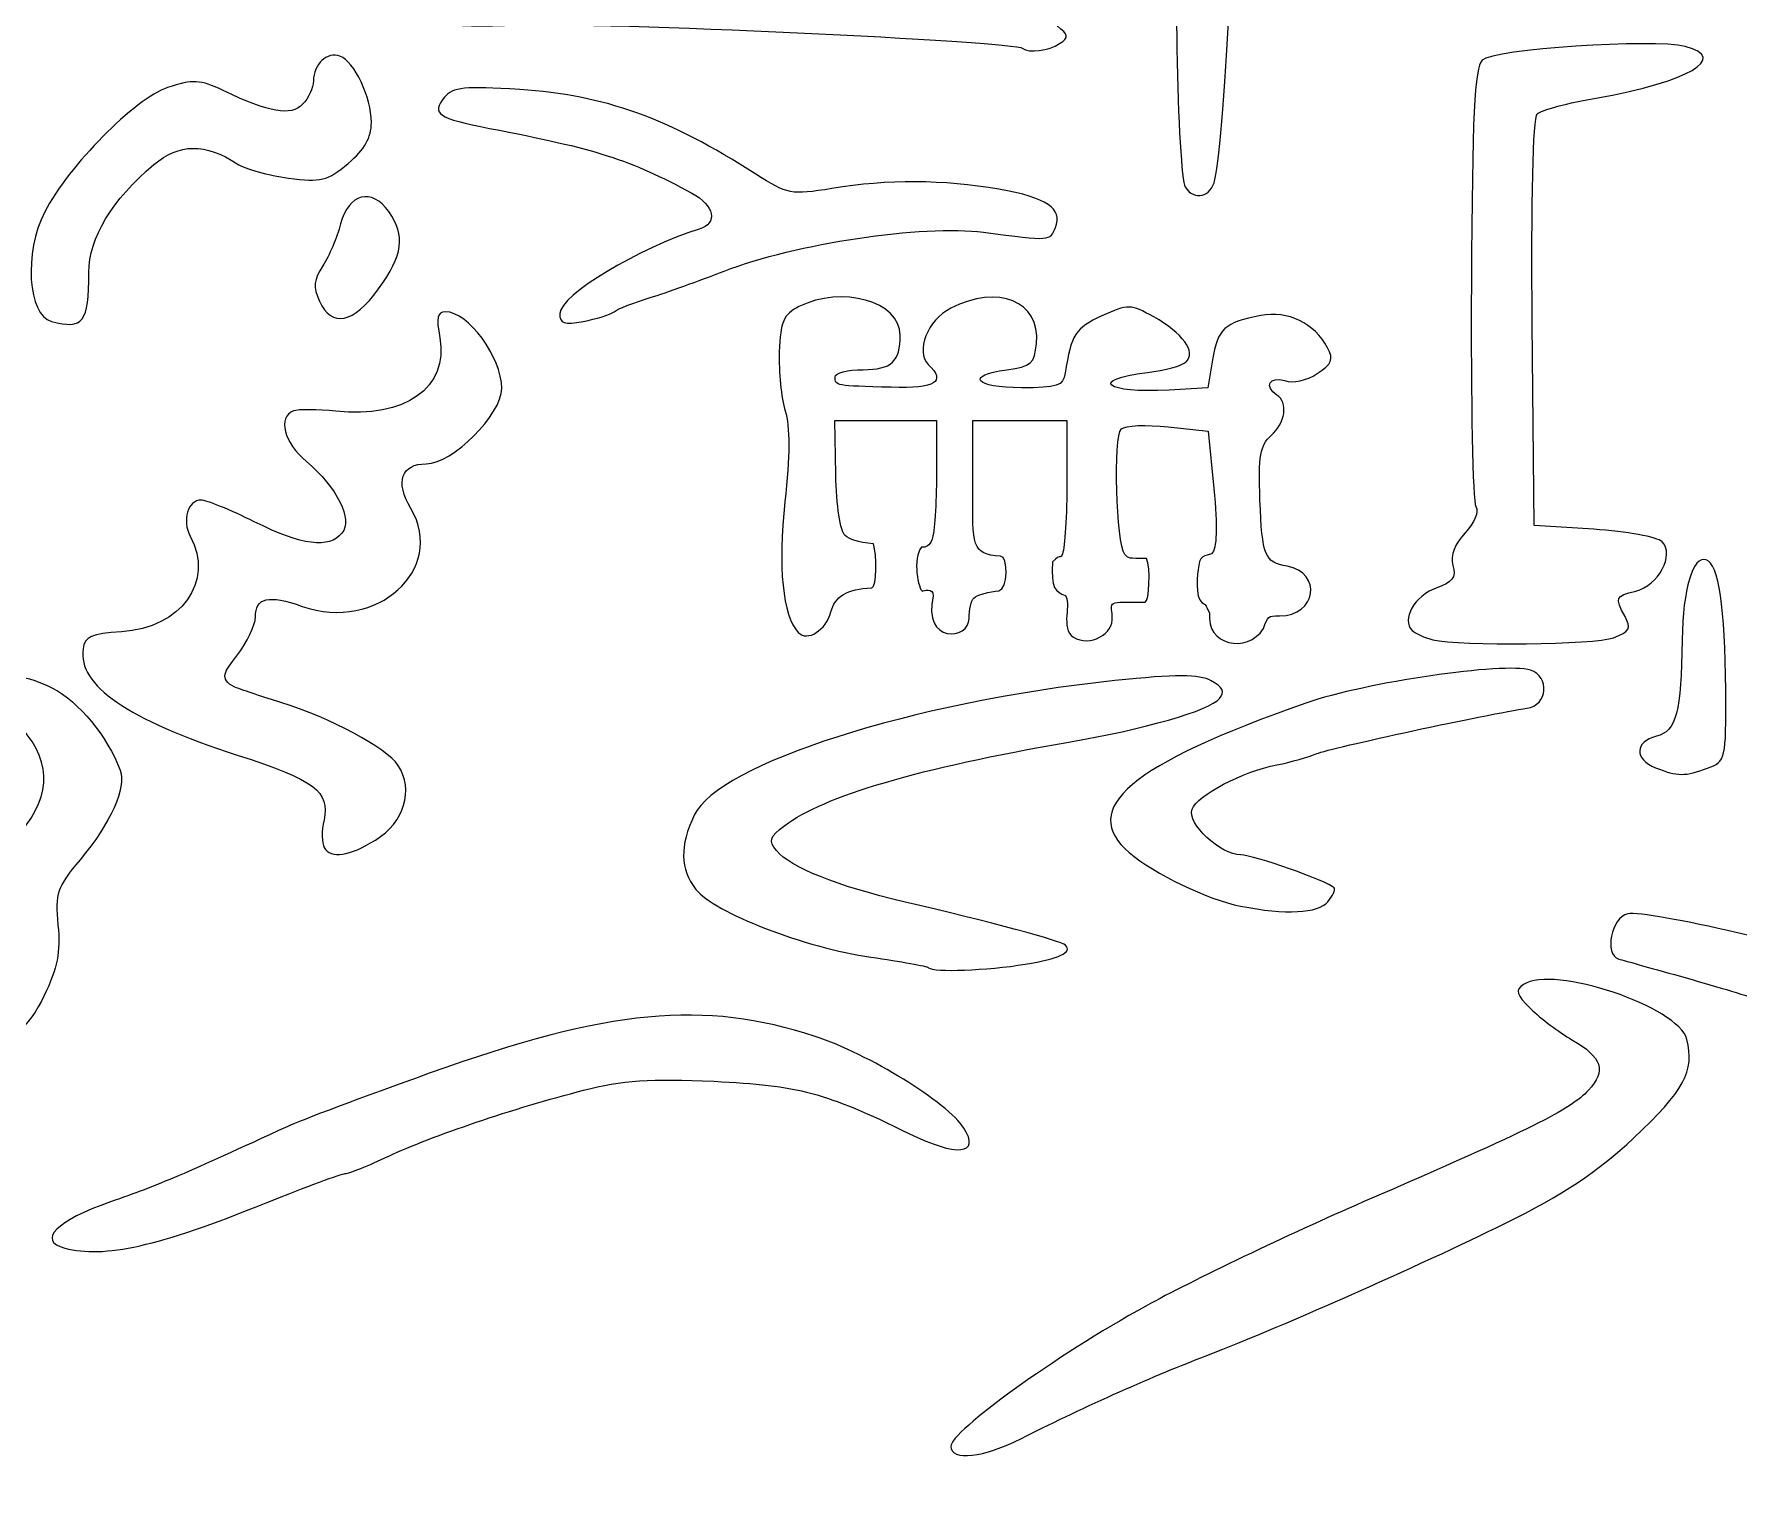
# Model space of a CAD drawing. Header units: millimetres. Extents: x -6423 to -1759, y 6 to 2012.
# Drawn here: x -2064.71 to -2020.77, y 1781.29 to 1819.06 of the extents above; entities that cross this region are included whole.
import ezdxf

# ---------------------------------------------------------------- set-up
doc = ezdxf.new("R2010")
doc.units = ezdxf.units.MM
doc.header["$MEASUREMENT"] = 0
doc.layers.add('layer 1', color=7, linetype='Continuous')

msp = doc.modelspace()

# ---------------------------------------------------------------- linework, layer by layer
at = {"layer": 'layer 1', "color": 177, "lineweight": 9}
for points, knots in [([(-2034.2771, 1815.3108), (-2034.3725, 1814.8545), (-2034.8047, 1814.7498), (-2035.047, 1815.1241), (-2035.047, 1815.1241), (-2035.1301, 1815.2525), (-2035.226, 1816.852), (-2035.26, 1818.6788), (-2035.26, 1818.6788), (-2035.2522, 1820.6882), (-2035.5414, 1822.3415), (-2036.7206, 1822.9266), (-2036.7206, 1822.9266), (-2037.4901, 1823.4361), (-2038.1973, 1823.853), (-2038.2925, 1823.853), (-2038.2925, 1823.853), (-2038.5453, 1823.853), (-2038.504, 1823.2192), (-2038.2338, 1822.949), (-2038.2338, 1822.949), (-2037.9263, 1822.6415), (-2038.3443, 1822.366), (-2039.1242, 1822.3621), (-2039.1242, 1822.3621), (-2039.4351, 1822.3606), (-2039.8552, 1822.2463), (-2040.0577, 1822.1082), (-2040.0577, 1822.1082), (-2040.2603, 1821.9702), (-2040.594, 1821.8116), (-2040.7995, 1821.756), (-2040.7995, 1821.756), (-2041.0049, 1821.7003), (-2041.3199, 1821.5942), (-2041.4997, 1821.5202), (-2041.4997, 1821.5202), (-2041.7578, 1821.4139), (-2041.8264, 1821.4805), (-2041.8264, 1821.8373), (-2041.8264, 1821.8373), (-2041.8264, 1822.3098), (-2041.1425, 1822.9424), (-2040.3651, 1823.1892), (-2040.3651, 1823.1892), (-2039.4558, 1823.4778), (-2039.4166, 1824.7825), (-2040.2726, 1826.2802), (-2040.2726, 1826.2802), (-2041.074, 1827.6828), (-2041.3263, 1828.7072), (-2041.3297, 1830.5746), (-2041.3297, 1830.5746), (-2041.3322, 1831.8394), (-2041.2425, 1832.3703), (-2040.8879, 1833.1887), (-2040.8879, 1833.1887), (-2039.9795, 1835.2862), (-2039.4009, 1835.9975), (-2036.4797, 1838.6091), (-2036.4797, 1838.6091), (-2035.5039, 1839.4814), (-2034.8459, 1841.0319), (-2034.2629, 1843.8322), (-2034.2629, 1843.8322), (-2034.1237, 1844.5002), (-2033.9315, 1845.2565), (-2033.8355, 1845.5127), (-2033.8355, 1845.5127), (-2033.7395, 1845.769), (-2033.5998, 1846.4773), (-2033.5249, 1847.0867), (-2033.5249, 1847.0867), (-2033.45, 1847.6962), (-2033.306, 1848.4104), (-2033.2049, 1848.6738), (-2033.2049, 1848.6738), (-2033.1038, 1848.9372), (-2032.9531, 1849.6988), (-2032.8698, 1850.3664), (-2032.8698, 1850.3664), (-2032.7868, 1851.0339), (-2032.6117, 1852.0453), (-2032.4812, 1852.6139), (-2032.4812, 1852.6139), (-2032.3505, 1853.1826), (-2032.2982, 1853.8656), (-2032.365, 1854.1318), (-2032.365, 1854.1318), (-2032.5279, 1854.7811), (-2034.0962, 1856.502), (-2034.6521, 1856.6416), (-2034.6521, 1856.6416), (-2034.8967, 1856.7029), (-2035.8756, 1856.5699), (-2036.8278, 1856.346), (-2036.8278, 1856.346), (-2040.2939, 1855.5306), (-2040.8844, 1855.4076), (-2041.3361, 1855.4076), (-2041.3361, 1855.4076), (-2041.589, 1855.4076), (-2041.9259, 1855.3577), (-2042.0847, 1855.2968), (-2042.0847, 1855.2968), (-2042.3563, 1855.1926), (-2045.0005, 1851.9813), (-2045.0005, 1851.7555), (-2045.0005, 1851.7555), (-2045.0005, 1851.3995), (-2046.2619, 1849.8063), (-2046.5437, 1849.8063), (-2046.5437, 1849.8063), (-2047.1517, 1849.8063), (-2047.0853, 1850.2962), (-2046.2711, 1851.8181), (-2046.2711, 1851.8181), (-2045.1769, 1853.8635), (-2044.235, 1855.2124), (-2043.3306, 1856.0295), (-2043.3306, 1856.0295), (-2042.7058, 1856.5939), (-2042.4312, 1856.7146), (-2041.7726, 1856.7146), (-2041.7726, 1856.7146), (-2041.3328, 1856.7146), (-2040.3458, 1856.9295), (-2039.5792, 1857.1919), (-2039.5792, 1857.1919), (-2038.8127, 1857.4545), (-2037.9334, 1857.7386), (-2037.6254, 1857.8234), (-2037.6254, 1857.8234), (-2037.3172, 1857.9083), (-2036.8286, 1858.0716), (-2036.5395, 1858.1863), (-2036.5395, 1858.1863), (-2036.2505, 1858.3011), (-2035.5863, 1858.3951), (-2035.0634, 1858.3951), (-2035.0634, 1858.3951), (-2033.9577, 1858.3951), (-2033.1523, 1857.889), (-2032.3651, 1856.6996), (-2032.3651, 1856.6996), (-2032.0988, 1856.2971), (-2031.8102, 1855.9679), (-2031.7238, 1855.9679), (-2031.7238, 1855.9679), (-2031.6373, 1855.9679), (-2031.4291, 1856.2409), (-2031.2609, 1856.5747), (-2031.2609, 1856.5747), (-2030.8859, 1857.319), (-2029.8869, 1858.3951), (-2029.571, 1858.3951), (-2029.571, 1858.3951), (-2029.0746, 1858.3951), (-2029.1195, 1857.9426), (-2029.7651, 1856.4397), (-2029.7651, 1856.4397), (-2030.8707, 1853.8661), (-2031.4962, 1851.1529), (-2032.306, 1845.4185), (-2032.306, 1845.4185), (-2032.8532, 1841.5432), (-2033.5896, 1839.6315), (-2035.2157, 1837.8637), (-2035.2157, 1837.8637), (-2036.5984, 1836.3605), (-2038.4022, 1833.8594), (-2038.9719, 1832.6552), (-2038.9719, 1832.6552), (-2039.3953, 1831.7605), (-2039.4677, 1831.3548), (-2039.4765, 1829.8322), (-2039.4765, 1829.8322), (-2039.4872, 1827.9429), (-2039.3415, 1827.4809), (-2038.3041, 1826.1164), (-2038.3041, 1826.1164), (-2037.903, 1825.5886), (-2035.2857, 1823.7987), (-2034.9798, 1823.6663), (-2034.9798, 1823.6663), (-2034.8992, 1823.5861), (-2034.6205, 1823.4642), (-2034.3163, 1823.2632), (-2034.3163, 1823.2632), (-2033.9547, 1822.9877), (-2033.695, 1821.2591), (-2033.8668, 1820.5092), (-2033.8668, 1820.5092), (-2034.0004, 1817.8162), (-2034.1502, 1815.918), (-2034.2771, 1815.3108)], [0, 0, 0, 0, 0.02, 0.02, 0.02, 0.02, 0.04, 0.04, 0.04, 0.04, 0.06, 0.06, 0.06, 0.06, 0.08, 0.08, 0.08, 0.08, 0.1, 0.1, 0.1, 0.1, 0.12, 0.12, 0.12, 0.12, 0.14, 0.14, 0.14, 0.14, 0.16, 0.16, 0.16, 0.16, 0.18, 0.18, 0.18, 0.18, 0.2, 0.2, 0.2, 0.2, 0.22, 0.22, 0.22, 0.22, 0.24, 0.24, 0.24, 0.24, 0.26, 0.26, 0.26, 0.26, 0.28, 0.28, 0.28, 0.28, 0.3, 0.3, 0.3, 0.3, 0.32, 0.32, 0.32, 0.32, 0.34, 0.34, 0.34, 0.34, 0.36, 0.36, 0.36, 0.36, 0.38, 0.38, 0.38, 0.38, 0.4, 0.4, 0.4, 0.4, 0.42, 0.42, 0.42, 0.42, 0.44, 0.44, 0.44, 0.44, 0.46, 0.46, 0.46, 0.46, 0.48, 0.48, 0.48, 0.48, 0.5, 0.5, 0.5, 0.5, 0.52, 0.52, 0.52, 0.52, 0.54, 0.54, 0.54, 0.54, 0.56, 0.56, 0.56, 0.56, 0.58, 0.58, 0.58, 0.58, 0.6, 0.6, 0.6, 0.6, 0.62, 0.62, 0.62, 0.62, 0.64, 0.64, 0.64, 0.64, 0.66, 0.66, 0.66, 0.66, 0.68, 0.68, 0.68, 0.68, 0.7, 0.7, 0.7, 0.7, 0.72, 0.72, 0.72, 0.72, 0.74, 0.74, 0.74, 0.74, 0.76, 0.76, 0.76, 0.76, 0.78, 0.78, 0.78, 0.78, 0.8, 0.8, 0.8, 0.8, 0.82, 0.82, 0.82, 0.82, 0.84, 0.84, 0.84, 0.84, 0.86, 0.86, 0.86, 0.86, 0.88, 0.88, 0.88, 0.88, 0.9, 0.9, 0.9, 0.9, 0.92, 0.92, 0.92, 0.92, 0.94, 0.94, 0.94, 0.94, 0.96, 0.96, 0.96, 0.96, 1, 1, 1, 1]), ([(-2038.2788, 1818.8181), (-2038.5583, 1818.6311), (-2039.0807, 1818.5629), (-2039.228, 1818.6943), (-2039.228, 1818.6943), (-2039.4376, 1818.8812), (-2050.1629, 1819.3766), (-2052.2571, 1819.2961), (-2052.2571, 1819.2961), (-2054.077, 1819.226), (-2054.8803, 1819.3341), (-2054.9021, 1819.6518), (-2054.9021, 1819.6518), (-2054.9156, 1819.8492), (-2054.3649, 1820.0183), (-2052.6092, 1820.3565), (-2052.6092, 1820.3565), (-2052.0187, 1820.4701), (-2051.5355, 1820.6602), (-2051.5355, 1820.7788), (-2051.5355, 1820.7788), (-2051.5355, 1821.2423), (-2052.2961, 1821.6547), (-2053.3882, 1821.7834), (-2053.3882, 1821.7834), (-2054.0084, 1821.8566), (-2054.5645, 1821.9652), (-2054.6241, 1822.0246), (-2054.6241, 1822.0246), (-2054.6836, 1822.0842), (-2054.5172, 1822.3481), (-2054.2542, 1822.611), (-2054.2542, 1822.611), (-2053.691, 1823.1742), (-2053.7062, 1822.868), (-2053.7644, 1832.4885), (-2053.7644, 1832.4885), (-2053.7955, 1837.6265), (-2053.7566, 1838.7901), (-2053.5541, 1838.7901), (-2053.5541, 1838.7901), (-2052.8175, 1838.7901), (-2052.6315, 1837.0769), (-2052.377, 1827.949), (-2052.377, 1827.949), (-2052.3129, 1825.6448), (-2052.2251, 1823.5841), (-2052.1821, 1823.3697), (-2052.1821, 1823.3697), (-2052.1335, 1823.1281), (-2051.8005, 1822.844), (-2051.3061, 1822.6228), (-2051.3061, 1822.6228), (-2050.8675, 1822.4265), (-2050.0798, 1821.8787), (-2049.5558, 1821.4056), (-2049.5558, 1821.4056), (-2049.0964, 1820.5951), (-2045.6262, 1820.3894), (-2045.4407, 1820.3788), (-2045.4407, 1820.3788), (-2041.4185, 1820.1477), (-2038.999, 1819.7702), (-2038.346, 1819.2709), (-2038.346, 1819.2709), (-2038.0442, 1819.0402), (-2038.0354, 1818.9809), (-2038.2788, 1818.8181)], [0, 0, 0, 0, 0.0555556, 0.0555556, 0.0555556, 0.0555556, 0.1111111, 0.1111111, 0.1111111, 0.1111111, 0.1666667, 0.1666667, 0.1666667, 0.1666667, 0.2222222, 0.2222222, 0.2222222, 0.2222222, 0.2777778, 0.2777778, 0.2777778, 0.2777778, 0.3333333, 0.3333333, 0.3333333, 0.3333333, 0.3888889, 0.3888889, 0.3888889, 0.3888889, 0.4444444, 0.4444444, 0.4444444, 0.4444444, 0.5, 0.5, 0.5, 0.5, 0.5555556, 0.5555556, 0.5555556, 0.5555556, 0.6111111, 0.6111111, 0.6111111, 0.6111111, 0.6666667, 0.6666667, 0.6666667, 0.6666667, 0.7222222, 0.7222222, 0.7222222, 0.7222222, 0.7777778, 0.7777778, 0.7777778, 0.7777778, 0.8333333, 0.8333333, 0.8333333, 0.8333333, 0.8888889, 0.8888889, 0.8888889, 0.8888889, 1, 1, 1, 1]), ([(-2063.2986, 1812.9173), (-2063.2986, 1811.618), (-2063.4369, 1811.4362), (-2064.2596, 1811.6549), (-2064.2596, 1811.6549), (-2064.8755, 1811.8183), (-2064.9761, 1813.4274), (-2064.4362, 1814.478), (-2064.4362, 1814.478), (-2063.8259, 1815.6651), (-2062.1055, 1817.4073), (-2061.2716, 1817.6825), (-2061.2716, 1817.6825), (-2060.6101, 1817.9008), (-2060.4362, 1817.8915), (-2059.8323, 1817.6048), (-2059.8323, 1817.6048), (-2058.6265, 1817.0326), (-2058.1003, 1816.9414), (-2057.7907, 1817.2511), (-2057.7907, 1817.2511), (-2057.6366, 1817.4052), (-2057.5103, 1817.6766), (-2057.5103, 1817.8541), (-2057.5103, 1817.8541), (-2057.5103, 1818.2857), (-2057.154, 1818.6198), (-2056.8272, 1818.4944), (-2056.8272, 1818.4944), (-2056.451, 1818.35), (-2056.0167, 1817.4334), (-2056.0167, 1816.7836), (-2056.0167, 1816.7836), (-2056.0167, 1816.391), (-2056.1898, 1816.0853), (-2056.614, 1815.7283), (-2056.614, 1815.7283), (-2057.1497, 1815.2775), (-2057.308, 1815.2385), (-2058.1544, 1815.3494), (-2058.1544, 1815.3494), (-2058.6731, 1815.4174), (-2059.2668, 1815.5831), (-2059.4736, 1815.7175), (-2059.4736, 1815.7175), (-2060.3003, 1816.2547), (-2060.968, 1816.2493), (-2061.6206, 1815.7002), (-2061.6206, 1815.7002), (-2062.7019, 1814.7902), (-2063.2986, 1813.8008), (-2063.2986, 1812.9173)], [0, 0, 0, 0, 0.0714286, 0.0714286, 0.0714286, 0.0714286, 0.1428571, 0.1428571, 0.1428571, 0.1428571, 0.2142857, 0.2142857, 0.2142857, 0.2142857, 0.2857143, 0.2857143, 0.2857143, 0.2857143, 0.3571429, 0.3571429, 0.3571429, 0.3571429, 0.4285714, 0.4285714, 0.4285714, 0.4285714, 0.5, 0.5, 0.5, 0.5, 0.5714286, 0.5714286, 0.5714286, 0.5714286, 0.6428571, 0.6428571, 0.6428571, 0.6428571, 0.7142857, 0.7142857, 0.7142857, 0.7142857, 0.7857143, 0.7857143, 0.7857143, 0.7857143, 0.8571429, 0.8571429, 0.8571429, 0.8571429, 1, 1, 1, 1]), ([(-2023.9999, 1803.4993), (-2024.4843, 1803.3152), (-2027.9525, 1803.2766), (-2028.663, 1803.4474), (-2028.663, 1803.4474), (-2028.8685, 1803.4969), (-2029.1078, 1803.6048), (-2029.195, 1803.6872), (-2029.195, 1803.6872), (-2029.4818, 1803.958), (-2029.1249, 1804.5865), (-2028.5758, 1804.778), (-2028.5758, 1804.778), (-2028.1504, 1804.9263), (-2028.0588, 1805.0494), (-2028.1407, 1805.3627), (-2028.1407, 1805.3627), (-2028.2086, 1805.6225), (-2028.1003, 1805.913), (-2027.8274, 1806.2036), (-2027.8274, 1806.2036), (-2027.5798, 1806.4672), (-2027.4683, 1806.7415), (-2027.5531, 1806.8786), (-2027.5531, 1806.8786), (-2027.6317, 1807.0057), (-2027.683, 1809.5921), (-2027.6673, 1812.626), (-2027.6673, 1812.626), (-2027.6448, 1816.9432), (-2027.5845, 1818.1964), (-2027.3898, 1818.3912), (-2027.3898, 1818.3912), (-2027.1084, 1818.6726), (-2022.9811, 1818.9491), (-2022.1555, 1818.7419), (-2022.1555, 1818.7419), (-2021.0085, 1818.454), (-2022.0799, 1817.8267), (-2024.4104, 1817.4213), (-2024.4104, 1817.4213), (-2025.1715, 1817.289), (-2025.8738, 1817.101), (-2025.9713, 1817.0036), (-2025.9713, 1817.0036), (-2026.077, 1816.8979), (-2026.1284, 1814.7222), (-2026.0988, 1811.6108), (-2026.0988, 1811.6108), (-2026.0988, 1811.6108), (-2026.049, 1806.3951), (-2026.049, 1806.3951), (-2026.049, 1806.3951), (-2026.049, 1806.3951), (-2024.5113, 1806.2951), (-2024.5113, 1806.2951), (-2024.5113, 1806.2951), (-2023.6655, 1806.2401), (-2022.8737, 1806.0953), (-2022.7519, 1805.9734), (-2022.7519, 1805.9734), (-2022.4222, 1805.6438), (-2022.8463, 1804.8459), (-2023.4287, 1804.6996), (-2023.4287, 1804.6996), (-2023.9653, 1804.565), (-2023.9739, 1804.5448), (-2023.7076, 1804.0472), (-2023.7076, 1804.0472), (-2023.5442, 1803.7419), (-2023.5906, 1803.6549), (-2023.9999, 1803.4993)], [0, 0, 0, 0, 0.0526316, 0.0526316, 0.0526316, 0.0526316, 0.1052632, 0.1052632, 0.1052632, 0.1052632, 0.1578947, 0.1578947, 0.1578947, 0.1578947, 0.2105263, 0.2105263, 0.2105263, 0.2105263, 0.2631579, 0.2631579, 0.2631579, 0.2631579, 0.3157895, 0.3157895, 0.3157895, 0.3157895, 0.3684211, 0.3684211, 0.3684211, 0.3684211, 0.4210526, 0.4210526, 0.4210526, 0.4210526, 0.4736842, 0.4736842, 0.4736842, 0.4736842, 0.5263158, 0.5263158, 0.5263158, 0.5263158, 0.5789474, 0.5789474, 0.5789474, 0.5789474, 0.6315789, 0.6315789, 0.6315789, 0.6315789, 0.6842105, 0.6842105, 0.6842105, 0.6842105, 0.7368421, 0.7368421, 0.7368421, 0.7368421, 0.7894737, 0.7894737, 0.7894737, 0.7894737, 0.8421053, 0.8421053, 0.8421053, 0.8421053, 0.8947368, 0.8947368, 0.8947368, 0.8947368, 1, 1, 1, 1]), ([(-2050.5553, 1811.654), (-2051.0501, 1811.5603), (-2051.1618, 1811.5986), (-2051.1608, 1811.8612), (-2051.1608, 1811.8612), (-2051.159, 1812.3205), (-2049.096, 1813.5673), (-2047.5678, 1814.0326), (-2047.5678, 1814.0326), (-2047.0797, 1814.1812), (-2047.1732, 1814.6469), (-2047.7546, 1814.961), (-2047.7546, 1814.961), (-2049.3597, 1815.8281), (-2050.2293, 1816.1065), (-2052.9689, 1816.6306), (-2052.9689, 1816.6306), (-2054.3073, 1816.8866), (-2054.484, 1817.0083), (-2054.1323, 1817.4321), (-2054.1323, 1817.4321), (-2053.9139, 1817.6952), (-2053.6211, 1817.7253), (-2052.1915, 1817.6313), (-2052.1915, 1817.6313), (-2050.001, 1817.4875), (-2048.3551, 1816.8972), (-2046.107, 1815.4494), (-2046.107, 1815.4494), (-2045.2928, 1814.9251), (-2045.2015, 1814.9079), (-2044.1465, 1815.0807), (-2044.1465, 1815.0807), (-2042.6954, 1815.3184), (-2041.2889, 1815.3115), (-2039.8426, 1815.0597), (-2039.8426, 1815.0597), (-2038.5997, 1814.8432), (-2038.1983, 1814.5711), (-2038.3889, 1814.0742), (-2038.3889, 1814.0742), (-2038.5227, 1813.7255), (-2038.5018, 1813.727), (-2040.2394, 1813.9514), (-2040.2394, 1813.9514), (-2041.8151, 1814.1551), (-2045.091, 1813.6642), (-2046.9264, 1812.9493), (-2046.9264, 1812.9493), (-2047.5617, 1812.7021), (-2048.4174, 1812.3965), (-2048.8282, 1812.2705), (-2048.8282, 1812.2705), (-2049.2389, 1812.1444), (-2049.6591, 1811.9801), (-2049.7618, 1811.9052), (-2049.7618, 1811.9052), (-2049.8644, 1811.8303), (-2050.2215, 1811.7174), (-2050.5553, 1811.654)], [0, 0, 0, 0, 0.0625, 0.0625, 0.0625, 0.0625, 0.125, 0.125, 0.125, 0.125, 0.1875, 0.1875, 0.1875, 0.1875, 0.25, 0.25, 0.25, 0.25, 0.3125, 0.3125, 0.3125, 0.3125, 0.375, 0.375, 0.375, 0.375, 0.4375, 0.4375, 0.4375, 0.4375, 0.5, 0.5, 0.5, 0.5, 0.5625, 0.5625, 0.5625, 0.5625, 0.625, 0.625, 0.625, 0.625, 0.6875, 0.6875, 0.6875, 0.6875, 0.75, 0.75, 0.75, 0.75, 0.8125, 0.8125, 0.8125, 0.8125, 0.875, 0.875, 0.875, 0.875, 1, 1, 1, 1]), ([(-2055.8312, 1812.4914), (-2056.4768, 1811.6), (-2057.0388, 1811.4836), (-2057.3542, 1812.1757), (-2057.3542, 1812.1757), (-2057.5203, 1812.5401), (-2057.5025, 1812.7276), (-2057.2685, 1813.0849), (-2057.2685, 1813.0849), (-2057.1063, 1813.3324), (-2056.9003, 1813.819), (-2056.8108, 1814.1661), (-2056.8108, 1814.1661), (-2056.608, 1814.9525), (-2056.0035, 1815.1082), (-2055.5679, 1814.4862), (-2055.5679, 1814.4862), (-2055.1331, 1813.8655), (-2055.1993, 1813.3636), (-2055.8312, 1812.4914)], [0, 0, 0, 0, 0.1666667, 0.1666667, 0.1666667, 0.1666667, 0.3333333, 0.3333333, 0.3333333, 0.3333333, 0.5, 0.5, 0.5, 0.5, 0.6666667, 0.6666667, 0.6666667, 0.6666667, 1, 1, 1, 1]), ([(-2044.0479, 1807.7059), (-2044.0327, 1806.9219), (-2043.9276, 1806.2318), (-2043.8082, 1806.1327), (-2043.8082, 1806.1327), (-2043.6911, 1806.0356), (-2043.4881, 1805.957), (-2043.0785, 1805.9153), (-2043.0785, 1805.9153), (-2042.9887, 1805.6508), (-2042.9797, 1804.7957), (-2043.1191, 1804.7882), (-2043.1191, 1804.7882), (-2043.7672, 1804.7534), (-2044.0751, 1804.5603), (-2044.1743, 1804.1653), (-2044.1743, 1804.1653), (-2044.293, 1803.6924), (-2044.7788, 1803.3857), (-2045.0144, 1803.635), (-2045.0144, 1803.635), (-2045.4149, 1804.0588), (-2045.5453, 1805.3343), (-2045.359, 1807.0058), (-2045.359, 1807.0058), (-2045.2283, 1808.1778), (-2045.2259, 1808.9438), (-2045.3517, 1809.3455), (-2045.3517, 1809.3455), (-2045.4547, 1809.674), (-2045.5229, 1810.3604), (-2045.5031, 1810.8709), (-2045.5031, 1810.8709), (-2045.4728, 1811.6551), (-2045.395, 1811.8357), (-2045.0005, 1812.0351), (-2045.0005, 1812.0351), (-2043.8963, 1812.5936), (-2042.3865, 1812.1672), (-2042.3865, 1811.2969), (-2042.3865, 1811.2969), (-2042.3865, 1810.6189), (-2042.6115, 1810.4096), (-2043.3401, 1810.4096), (-2043.3401, 1810.4096), (-2043.7399, 1810.4096), (-2044.067, 1810.3255), (-2044.067, 1810.2228), (-2044.067, 1810.2228), (-2044.067, 1809.9938), (-2044.0596, 1809.9925), (-2042.6199, 1809.9562), (-2042.6199, 1809.9562), (-2041.4612, 1809.927), (-2041.2036, 1810.0855), (-2041.6633, 1810.5452), (-2041.6633, 1810.5452), (-2042.0019, 1810.8838), (-2041.6825, 1811.6847), (-2041.0861, 1811.9931), (-2041.0861, 1811.9931), (-2039.8671, 1812.6236), (-2038.7698, 1812.1734), (-2038.8756, 1811.0863), (-2038.8756, 1811.0863), (-2038.9262, 1810.5654), (-2039.0081, 1810.4928), (-2039.6386, 1810.4096), (-2039.6386, 1810.4096), (-2040.725, 1810.266), (-2040.4639, 1809.9428), (-2039.2616, 1809.9428), (-2039.2616, 1809.9428), (-2038.3339, 1809.9428), (-2038.1831, 1809.9926), (-2038.1341, 1810.3161), (-2038.1341, 1810.3161), (-2037.9823, 1811.3189), (-2037.8757, 1811.4865), (-2037.1945, 1811.7937), (-2037.1945, 1811.7937), (-2036.5061, 1812.1042), (-2036.4488, 1812.1031), (-2035.8525, 1811.7699), (-2035.8525, 1811.7699), (-2035.1041, 1811.3518), (-2034.7554, 1810.8698), (-2035.0155, 1810.6129), (-2035.0155, 1810.6129), (-2035.1158, 1810.5138), (-2035.5657, 1810.3889), (-2036.0152, 1810.3352), (-2036.0152, 1810.3352), (-2037.5517, 1810.1522), (-2037.1049, 1809.7914), (-2035.4582, 1809.8855), (-2035.4582, 1809.8855), (-2035.4582, 1809.8855), (-2034.456, 1809.9428), (-2034.456, 1809.9428), (-2034.456, 1809.9428), (-2034.456, 1809.9428), (-2034.3398, 1810.6623), (-2034.3398, 1810.6623), (-2034.3398, 1810.6623), (-2034.2109, 1811.4607), (-2034.024, 1811.6325), (-2033.0941, 1811.8069), (-2033.0941, 1811.8069), (-2032.3959, 1811.9379), (-2031.7118, 1811.6075), (-2031.3738, 1810.976), (-2031.3738, 1810.976), (-2031.2118, 1810.6732), (-2031.2581, 1810.5561), (-2031.6381, 1810.307), (-2031.6381, 1810.307), (-2031.91, 1810.1288), (-2032.2558, 1810.0549), (-2032.4816, 1810.1266), (-2032.4816, 1810.1266), (-2032.8708, 1810.2501), (-2033.02, 1809.9678), (-2032.6774, 1809.756), (-2032.6774, 1809.756), (-2032.3807, 1809.5726), (-2032.4602, 1809.0249), (-2032.8292, 1808.7089), (-2032.8292, 1808.7089), (-2033.1094, 1808.4689), (-2033.1589, 1808.1827), (-2033.1159, 1807.0494), (-2033.1159, 1807.0494), (-2033.0613, 1805.6132), (-2032.9926, 1805.4451), (-2032.4173, 1805.3397), (-2032.4173, 1805.3397), (-2031.4936, 1805.1703), (-2031.6621, 1804.0612), (-2032.6116, 1804.0612), (-2032.6116, 1804.0612), (-2032.9181, 1804.0612), (-2032.906, 1804.0537), (-2033.0274, 1803.7344), (-2033.0274, 1803.7344), (-2033.4469, 1803.0668), (-2034.5204, 1803.3126), (-2034.4119, 1804.14), (-2034.4119, 1804.14), (-2034.5631, 1804.3964), (-2034.4776, 1804.3159), (-2034.6131, 1804.4107), (-2034.6131, 1804.4107), (-2034.7821, 1804.5286), (-2034.745, 1805.1387), (-2034.6896, 1805.3618), (-2034.6896, 1805.3618), (-2034.6758, 1805.6717), (-2034.4037, 1805.6212), (-2034.3609, 1805.664), (-2034.3609, 1805.664), (-2034.224, 1805.8007), (-2034.2059, 1806.3455), (-2034.3048, 1807.3444), (-2034.3048, 1807.3444), (-2034.3048, 1807.3444), (-2034.4511, 1808.8224), (-2034.4511, 1808.8224), (-2034.4511, 1808.8224), (-2034.4511, 1808.8224), (-2035.4781, 1808.9346), (-2035.4781, 1808.9346), (-2035.4781, 1808.9346), (-2036.0429, 1808.9965), (-2036.5869, 1808.9734), (-2036.6869, 1808.8836), (-2036.6869, 1808.8836), (-2036.8995, 1808.6925), (-2036.8224, 1805.923), (-2036.5968, 1805.6483), (-2036.5968, 1805.6483), (-2036.4979, 1805.5278), (-2036.5191, 1805.5468), (-2036.0394, 1805.5451), (-2036.0394, 1805.5451), (-2035.9283, 1805.3095), (-2035.9735, 1804.4172), (-2036.0706, 1804.4172), (-2036.0706, 1804.4172), (-2037.1038, 1804.4172), (-2036.9375, 1804.4553), (-2036.923, 1804.0409), (-2036.923, 1804.0409), (-2036.8718, 1803.5882), (-2037.5053, 1803.2532), (-2037.9221, 1803.5125), (-2037.9221, 1803.5125), (-2038.2718, 1803.7302), (-2037.9597, 1804.4155), (-2038.1352, 1804.59), (-2038.1352, 1804.59), (-2038.3763, 1804.6747), (-2038.5096, 1804.7708), (-2038.4622, 1805.4549), (-2038.4622, 1805.4549), (-2038.2222, 1805.6947), (-2038.2678, 1805.5012), (-2038.2054, 1805.6636), (-2038.2054, 1805.6636), (-2038.1431, 1805.826), (-2038.092, 1806.6662), (-2038.092, 1807.5307), (-2038.092, 1807.5307), (-2038.092, 1807.5307), (-2038.092, 1809.1026), (-2038.092, 1809.1026), (-2038.092, 1809.1026), (-2038.092, 1809.1026), (-2039.3057, 1809.1026), (-2039.3057, 1809.1026), (-2039.3057, 1809.1026), (-2039.3057, 1809.1026), (-2040.5194, 1809.1026), (-2040.5194, 1809.1026), (-2040.5194, 1809.1026), (-2040.5194, 1809.1026), (-2040.5195, 1807.309), (-2040.5195, 1807.309), (-2040.5195, 1807.309), (-2040.5194, 1805.8829), (-2040.5577, 1805.6441), (-2039.7994, 1805.6024), (-2039.7994, 1805.6024), (-2039.5928, 1805.6101), (-2039.6143, 1804.7288), (-2039.8419, 1804.7112), (-2039.8419, 1804.7112), (-2040.0779, 1804.6927), (-2040.4077, 1804.6083), (-2040.4932, 1804.5218), (-2040.4932, 1804.5218), (-2040.5589, 1804.4553), (-2040.6127, 1804.2195), (-2040.6127, 1803.9976), (-2040.6127, 1803.9976), (-2040.5952, 1803.4331), (-2041.8265, 1803.3395), (-2041.539, 1804.5758), (-2041.539, 1804.5758), (-2041.5217, 1804.811), (-2041.8015, 1804.7001), (-2041.8083, 1804.7012), (-2041.8083, 1804.7012), (-2041.9213, 1804.7208), (-2042.0765, 1805.55), (-2041.8405, 1805.8344), (-2041.8405, 1805.8344), (-2041.7231, 1805.8171), (-2041.6286, 1805.8746), (-2041.5662, 1806.037), (-2041.5662, 1806.037), (-2041.504, 1806.1994), (-2041.4529, 1806.9557), (-2041.4529, 1807.7175), (-2041.4529, 1807.7175), (-2041.4529, 1807.7175), (-2041.4529, 1809.1026), (-2041.4529, 1809.1026), (-2041.4529, 1809.1026), (-2041.4529, 1809.1026), (-2042.7639, 1809.1026), (-2042.7639, 1809.1026), (-2042.7639, 1809.1026), (-2042.7639, 1809.1026), (-2044.075, 1809.1026), (-2044.075, 1809.1026), (-2044.075, 1809.1026), (-2044.075, 1809.1026), (-2044.0479, 1807.7059), (-2044.0479, 1807.7059)], [0, 0, 0, 0, 0.0140845, 0.0140845, 0.0140845, 0.0140845, 0.028169, 0.028169, 0.028169, 0.028169, 0.0422535, 0.0422535, 0.0422535, 0.0422535, 0.056338, 0.056338, 0.056338, 0.056338, 0.0704225, 0.0704225, 0.0704225, 0.0704225, 0.084507, 0.084507, 0.084507, 0.084507, 0.0985915, 0.0985915, 0.0985915, 0.0985915, 0.1126761, 0.1126761, 0.1126761, 0.1126761, 0.1267606, 0.1267606, 0.1267606, 0.1267606, 0.1408451, 0.1408451, 0.1408451, 0.1408451, 0.1549296, 0.1549296, 0.1549296, 0.1549296, 0.1690141, 0.1690141, 0.1690141, 0.1690141, 0.1830986, 0.1830986, 0.1830986, 0.1830986, 0.1971831, 0.1971831, 0.1971831, 0.1971831, 0.2112676, 0.2112676, 0.2112676, 0.2112676, 0.2253521, 0.2253521, 0.2253521, 0.2253521, 0.2394366, 0.2394366, 0.2394366, 0.2394366, 0.2535211, 0.2535211, 0.2535211, 0.2535211, 0.2676056, 0.2676056, 0.2676056, 0.2676056, 0.2816901, 0.2816901, 0.2816901, 0.2816901, 0.2957746, 0.2957746, 0.2957746, 0.2957746, 0.3098592, 0.3098592, 0.3098592, 0.3098592, 0.3239437, 0.3239437, 0.3239437, 0.3239437, 0.3380282, 0.3380282, 0.3380282, 0.3380282, 0.3521127, 0.3521127, 0.3521127, 0.3521127, 0.3661972, 0.3661972, 0.3661972, 0.3661972, 0.3802817, 0.3802817, 0.3802817, 0.3802817, 0.3943662, 0.3943662, 0.3943662, 0.3943662, 0.4084507, 0.4084507, 0.4084507, 0.4084507, 0.4225352, 0.4225352, 0.4225352, 0.4225352, 0.4366197, 0.4366197, 0.4366197, 0.4366197, 0.4507042, 0.4507042, 0.4507042, 0.4507042, 0.4647887, 0.4647887, 0.4647887, 0.4647887, 0.4788732, 0.4788732, 0.4788732, 0.4788732, 0.4929577, 0.4929577, 0.4929577, 0.4929577, 0.5070423, 0.5070423, 0.5070423, 0.5070423, 0.5211268, 0.5211268, 0.5211268, 0.5211268, 0.5352113, 0.5352113, 0.5352113, 0.5352113, 0.5492958, 0.5492958, 0.5492958, 0.5492958, 0.5633803, 0.5633803, 0.5633803, 0.5633803, 0.5774648, 0.5774648, 0.5774648, 0.5774648, 0.5915493, 0.5915493, 0.5915493, 0.5915493, 0.6056338, 0.6056338, 0.6056338, 0.6056338, 0.6197183, 0.6197183, 0.6197183, 0.6197183, 0.6338028, 0.6338028, 0.6338028, 0.6338028, 0.6478873, 0.6478873, 0.6478873, 0.6478873, 0.6619718, 0.6619718, 0.6619718, 0.6619718, 0.6760563, 0.6760563, 0.6760563, 0.6760563, 0.6901408, 0.6901408, 0.6901408, 0.6901408, 0.7042254, 0.7042254, 0.7042254, 0.7042254, 0.7183099, 0.7183099, 0.7183099, 0.7183099, 0.7323944, 0.7323944, 0.7323944, 0.7323944, 0.7464789, 0.7464789, 0.7464789, 0.7464789, 0.7605634, 0.7605634, 0.7605634, 0.7605634, 0.7746479, 0.7746479, 0.7746479, 0.7746479, 0.7887324, 0.7887324, 0.7887324, 0.7887324, 0.8028169, 0.8028169, 0.8028169, 0.8028169, 0.8169014, 0.8169014, 0.8169014, 0.8169014, 0.8309859, 0.8309859, 0.8309859, 0.8309859, 0.8450704, 0.8450704, 0.8450704, 0.8450704, 0.8591549, 0.8591549, 0.8591549, 0.8591549, 0.8732394, 0.8732394, 0.8732394, 0.8732394, 0.8873239, 0.8873239, 0.8873239, 0.8873239, 0.9014085, 0.9014085, 0.9014085, 0.9014085, 0.915493, 0.915493, 0.915493, 0.915493, 0.9295775, 0.9295775, 0.9295775, 0.9295775, 0.943662, 0.943662, 0.943662, 0.943662, 0.9577465, 0.9577465, 0.9577465, 0.9577465, 0.971831, 0.971831, 0.971831, 0.971831, 1, 1, 1, 1]), ([(-2055.912, 1798.2801), (-2056.5879, 1797.8624), (-2057.0509, 1797.7961), (-2057.2331, 1798.0909), (-2057.2331, 1798.0909), (-2057.2982, 1798.1961), (-2057.2999, 1798.5163), (-2057.2371, 1798.8025), (-2057.2371, 1798.8025), (-2057.0773, 1799.5301), (-2057.4727, 1799.8258), (-2059.4725, 1800.4741), (-2059.4725, 1800.4741), (-2062.3112, 1801.3944), (-2063.5815, 1802.2689), (-2063.4469, 1803.21), (-2063.4469, 1803.21), (-2063.4012, 1803.53), (-2063.2355, 1803.6042), (-2062.4584, 1803.6525), (-2062.4584, 1803.6525), (-2060.9197, 1803.7481), (-2060.0578, 1804.9439), (-2060.6839, 1806.1139), (-2060.6839, 1806.1139), (-2060.9033, 1806.5238), (-2060.746, 1807.0487), (-2060.4037, 1807.0487), (-2060.4037, 1807.0487), (-2060.2711, 1807.0487), (-2059.6547, 1806.7966), (-2059.0338, 1806.4885), (-2059.0338, 1806.4885), (-2057.7956, 1805.8743), (-2057.1144, 1805.7857), (-2056.7746, 1806.1951), (-2056.7746, 1806.1951), (-2056.4862, 1806.5425), (-2056.8995, 1807.3758), (-2057.6904, 1808.0414), (-2057.6904, 1808.0414), (-2058.2712, 1808.53), (-2058.4402, 1809.1902), (-2058.0238, 1809.3447), (-2058.0238, 1809.3447), (-2057.8955, 1809.3923), (-2057.4029, 1809.389), (-2056.9292, 1809.3373), (-2056.9292, 1809.3373), (-2055.154, 1809.1436), (-2054.0119, 1809.9528), (-2054.2523, 1811.2343), (-2054.2523, 1811.2343), (-2054.3485, 1811.7467), (-2054.3158, 1811.9032), (-2054.1126, 1811.9032), (-2054.1126, 1811.9032), (-2053.5161, 1811.9032), (-2052.6559, 1810.7366), (-2052.6559, 1809.9273), (-2052.6559, 1809.9273), (-2052.6559, 1809.2533), (-2053.9264, 1807.9822), (-2054.6003, 1807.9822), (-2054.6003, 1807.9822), (-2055.249, 1807.9822), (-2055.4086, 1807.5206), (-2054.9993, 1806.8279), (-2054.9993, 1806.8279), (-2054.075, 1805.2631), (-2055.8777, 1803.6386), (-2057.7967, 1804.3074), (-2057.7967, 1804.3074), (-2058.6737, 1804.613), (-2059.0041, 1804.538), (-2059.0041, 1804.0333), (-2059.0041, 1804.0333), (-2059.0041, 1803.8296), (-2059.2231, 1803.3758), (-2059.4908, 1803.0247), (-2059.4908, 1803.0247), (-2059.7832, 1802.639), (-2059.9663, 1802.4455), (-2059.5374, 1802.2227), (-2059.5374, 1802.2227), (-2059.2954, 1802.1325), (-2058.7614, 1801.9552), (-2058.3507, 1801.8287), (-2058.3507, 1801.8287), (-2057.0762, 1801.4359), (-2055.6236, 1800.6573), (-2055.3304, 1800.2097), (-2055.3304, 1800.2097), (-2054.9145, 1799.575), (-2055.1658, 1798.7413), (-2055.912, 1798.2801)], [0, 0, 0, 0, 0.04, 0.04, 0.04, 0.04, 0.08, 0.08, 0.08, 0.08, 0.12, 0.12, 0.12, 0.12, 0.16, 0.16, 0.16, 0.16, 0.2, 0.2, 0.2, 0.2, 0.24, 0.24, 0.24, 0.24, 0.28, 0.28, 0.28, 0.28, 0.32, 0.32, 0.32, 0.32, 0.36, 0.36, 0.36, 0.36, 0.4, 0.4, 0.4, 0.4, 0.44, 0.44, 0.44, 0.44, 0.48, 0.48, 0.48, 0.48, 0.52, 0.52, 0.52, 0.52, 0.56, 0.56, 0.56, 0.56, 0.6, 0.6, 0.6, 0.6, 0.64, 0.64, 0.64, 0.64, 0.68, 0.68, 0.68, 0.68, 0.72, 0.72, 0.72, 0.72, 0.76, 0.76, 0.76, 0.76, 0.8, 0.8, 0.8, 0.8, 0.84, 0.84, 0.84, 0.84, 0.88, 0.88, 0.88, 0.88, 0.92, 0.92, 0.92, 0.92, 1, 1, 1, 1]), ([(-2021.58, 1800.1357), (-2022.1482, 1799.9196), (-2022.3623, 1799.9212), (-2022.9216, 1800.146), (-2022.9216, 1800.146), (-2023.4728, 1800.3676), (-2023.4587, 1800.8172), (-2022.896, 1800.9585), (-2022.896, 1800.9585), (-2022.3885, 1801.0858), (-2022.2559, 1801.5834), (-2022.2337, 1803.4441), (-2022.2337, 1803.4441), (-2022.2183, 1804.7531), (-2021.9572, 1805.6225), (-2021.614, 1805.508), (-2021.614, 1805.508), (-2021.2914, 1805.4005), (-2021.1245, 1804.2823), (-2021.1119, 1802.1427), (-2021.1119, 1802.1427), (-2021.1013, 1800.3512), (-2021.1099, 1800.3143), (-2021.58, 1800.1357)], [0, 0, 0, 0, 0.1428571, 0.1428571, 0.1428571, 0.1428571, 0.2857143, 0.2857143, 0.2857143, 0.2857143, 0.4285714, 0.4285714, 0.4285714, 0.4285714, 0.5714286, 0.5714286, 0.5714286, 0.5714286, 0.7142857, 0.7142857, 0.7142857, 0.7142857, 1, 1, 1, 1]), ([(-2031.3667, 1796.6905), (-2031.6142, 1796.3922), (-2032.4543, 1796.3503), (-2033.6181, 1796.5782), (-2033.6181, 1796.5782), (-2034.4558, 1796.7424), (-2035.8489, 1797.4134), (-2036.4829, 1797.9582), (-2036.4829, 1797.9582), (-2037.8008, 1799.0906), (-2036.4587, 1800.2267), (-2031.9306, 1801.812), (-2031.9306, 1801.812), (-2030.3985, 1802.3483), (-2026.8155, 1802.8746), (-2026.1448, 1802.6616), (-2026.1448, 1802.6616), (-2025.6325, 1802.499), (-2025.7015, 1801.7538), (-2026.2358, 1801.6783), (-2026.2358, 1801.6783), (-2027.1991, 1801.5424), (-2031.3188, 1800.6536), (-2031.6505, 1800.5101), (-2031.6505, 1800.5101), (-2031.8558, 1800.4214), (-2032.3179, 1800.2915), (-2032.6774, 1800.2217), (-2032.6774, 1800.2217), (-2033.5667, 1800.0488), (-2034.7242, 1799.4423), (-2034.865, 1799.0754), (-2034.865, 1799.0754), (-2035.0043, 1798.7125), (-2034.135, 1797.8996), (-2033.6074, 1797.8996), (-2033.6074, 1797.8996), (-2033.2852, 1797.8996), (-2031.3808, 1797.2252), (-2031.2037, 1797.0483), (-2031.2037, 1797.0483), (-2031.1634, 1797.0081), (-2031.2368, 1796.847), (-2031.3667, 1796.6905)], [0, 0, 0, 0, 0.0833333, 0.0833333, 0.0833333, 0.0833333, 0.1666667, 0.1666667, 0.1666667, 0.1666667, 0.25, 0.25, 0.25, 0.25, 0.3333333, 0.3333333, 0.3333333, 0.3333333, 0.4166667, 0.4166667, 0.4166667, 0.4166667, 0.5, 0.5, 0.5, 0.5, 0.5833333, 0.5833333, 0.5833333, 0.5833333, 0.6666667, 0.6666667, 0.6666667, 0.6666667, 0.75, 0.75, 0.75, 0.75, 0.8333333, 0.8333333, 0.8333333, 0.8333333, 1, 1, 1, 1]), ([(-2068.4804, 1793.3283), (-2068.4804, 1793.3283), (-2068.48, 1793.3222), (-2068.48, 1793.3222), (-2068.48, 1793.3222), (-2066.6497, 1792.2992), (-2065.2372, 1792.6332), (-2064.4461, 1794.2759), (-2064.4461, 1794.2759), (-2064.1093, 1794.975), (-2064.0268, 1795.3995), (-2064.0932, 1796.0909), (-2064.0932, 1796.0909), (-2064.172, 1796.9101), (-2064.1195, 1797.0652), (-2063.5254, 1797.7732), (-2063.5254, 1797.7732), (-2062.732, 1798.7188), (-2062.3254, 1799.6287), (-2062.4932, 1800.0831), (-2062.4932, 1800.0831), (-2062.8144, 1800.9527), (-2063.5533, 1801.8478), (-2064.2384, 1802.1973), (-2064.2384, 1802.1973), (-2064.6528, 1802.4087), (-2065.0729, 1802.5314), (-2065.1721, 1802.4703), (-2065.1721, 1802.4703), (-2065.4911, 1802.2732), (-2065.3651, 1801.6256), (-2064.8856, 1800.9971), (-2064.8856, 1800.9971), (-2064.1681, 1800.0563), (-2064.3449, 1799.1124), (-2065.428, 1798.1005), (-2065.428, 1798.1005), (-2065.8573, 1797.6994), (-2065.9126, 1797.5037), (-2065.9126, 1796.384), (-2065.9126, 1796.384), (-2065.9126, 1795.2897), (-2065.9682, 1795.0811), (-2066.3275, 1794.8294), (-2066.3275, 1794.8294), (-2066.8662, 1794.452), (-2067.0799, 1794.4627), (-2068.0105, 1794.9123), (-2068.0105, 1794.9123), (-2068.8543, 1795.3199), (-2069.7406, 1795.4002), (-2069.9345, 1795.0866), (-2069.9345, 1795.0866), (-2070.1881, 1794.6764), (-2071.5853, 1793.7919), (-2071.9798, 1793.7919), (-2071.9798, 1793.7919), (-2072.6838, 1793.7919), (-2073.069, 1794.4087), (-2072.9369, 1795.325), (-2072.9369, 1795.325), (-2072.7644, 1796.5238), (-2072.9381, 1796.6705), (-2074.3587, 1796.525), (-2074.3587, 1796.525), (-2075.961, 1796.3608), (-2076.2463, 1796.6326), (-2076.0675, 1798.1531), (-2076.0675, 1798.1531), (-2075.9598, 1799.0695), (-2075.9851, 1799.2066), (-2076.2618, 1799.2066), (-2076.2618, 1799.2066), (-2076.8, 1799.2066), (-2077.2401, 1798.8736), (-2077.4859, 1798.2802), (-2077.4859, 1798.2802), (-2077.7396, 1797.7454), (-2077.6955, 1796.3162), (-2077.4687, 1796.0361), (-2077.4687, 1796.0361), (-2076.7537, 1795.1533), (-2076.224, 1794.6456), (-2075.2179, 1794.7806), (-2075.2179, 1794.7806), (-2074.4632, 1794.8819), (-2074.4159, 1794.8216), (-2074.4914, 1793.8584), (-2074.4914, 1793.8584), (-2074.5459, 1793.1651), (-2073.9877, 1792.1342), (-2073.3457, 1791.7429), (-2073.3457, 1791.7429), (-2073.0058, 1791.5357), (-2072.6192, 1791.3657), (-2072.4868, 1791.3653), (-2072.4868, 1791.3653), (-2071.9839, 1791.3638), (-2070.8305, 1792.1055), (-2070.0683, 1792.9202), (-2070.0683, 1792.9202), (-2069.6475, 1793.5523), (-2069.1087, 1793.6449), (-2068.4804, 1793.3283)], [0, 0, 0, 0, 0.037037, 0.037037, 0.037037, 0.037037, 0.0740741, 0.0740741, 0.0740741, 0.0740741, 0.1111111, 0.1111111, 0.1111111, 0.1111111, 0.1481481, 0.1481481, 0.1481481, 0.1481481, 0.1851852, 0.1851852, 0.1851852, 0.1851852, 0.2222222, 0.2222222, 0.2222222, 0.2222222, 0.2592593, 0.2592593, 0.2592593, 0.2592593, 0.2962963, 0.2962963, 0.2962963, 0.2962963, 0.3333333, 0.3333333, 0.3333333, 0.3333333, 0.3703704, 0.3703704, 0.3703704, 0.3703704, 0.4074074, 0.4074074, 0.4074074, 0.4074074, 0.4444444, 0.4444444, 0.4444444, 0.4444444, 0.4814815, 0.4814815, 0.4814815, 0.4814815, 0.5185185, 0.5185185, 0.5185185, 0.5185185, 0.5555556, 0.5555556, 0.5555556, 0.5555556, 0.5925926, 0.5925926, 0.5925926, 0.5925926, 0.6296296, 0.6296296, 0.6296296, 0.6296296, 0.6666667, 0.6666667, 0.6666667, 0.6666667, 0.7037037, 0.7037037, 0.7037037, 0.7037037, 0.7407407, 0.7407407, 0.7407407, 0.7407407, 0.7777778, 0.7777778, 0.7777778, 0.7777778, 0.8148148, 0.8148148, 0.8148148, 0.8148148, 0.8518519, 0.8518519, 0.8518519, 0.8518519, 0.8888889, 0.8888889, 0.8888889, 0.8888889, 0.9259259, 0.9259259, 0.9259259, 0.9259259, 1, 1, 1, 1]), ([(-2039.1639, 1795.0807), (-2040.1434, 1794.9195), (-2041.5334, 1794.8686), (-2041.6553, 1794.9894), (-2041.6553, 1794.9894), (-2041.698, 1795.0319), (-2042.3678, 1795.1548), (-2043.1436, 1795.2626), (-2043.1436, 1795.2626), (-2044.8187, 1795.4952), (-2047.1977, 1796.4169), (-2047.6544, 1797.0102), (-2047.6544, 1797.0102), (-2048.0602, 1797.5375), (-2048.0728, 1798.131), (-2047.6954, 1798.9264), (-2047.6954, 1798.9264), (-2047.0712, 1800.2419), (-2042.059, 1801.8449), (-2036.8594, 1802.392), (-2036.8594, 1802.392), (-2035.2666, 1802.5595), (-2034.6907, 1802.5589), (-2034.3733, 1802.3891), (-2034.3733, 1802.3891), (-2034.0681, 1802.2257), (-2034.0116, 1802.1063), (-2034.1568, 1801.9313), (-2034.1568, 1801.9313), (-2034.4123, 1801.6234), (-2036.0965, 1801.138), (-2038.092, 1800.797), (-2038.092, 1800.797), (-2041.8525, 1800.1545), (-2044.3737, 1799.4127), (-2045.3647, 1798.6571), (-2045.3647, 1798.6571), (-2045.7569, 1798.3582), (-2045.7868, 1798.2655), (-2045.5735, 1798.0084), (-2045.5735, 1798.0084), (-2045.215, 1797.5764), (-2044.0084, 1797.0925), (-2042.2932, 1796.6927), (-2042.2932, 1796.6927), (-2040.0694, 1796.1742), (-2038.2383, 1795.6808), (-2038.1278, 1795.5703), (-2038.1278, 1795.5703), (-2037.9424, 1795.3849), (-2038.2774, 1795.2266), (-2039.1639, 1795.0807)], [0, 0, 0, 0, 0.0714286, 0.0714286, 0.0714286, 0.0714286, 0.1428571, 0.1428571, 0.1428571, 0.1428571, 0.2142857, 0.2142857, 0.2142857, 0.2142857, 0.2857143, 0.2857143, 0.2857143, 0.2857143, 0.3571429, 0.3571429, 0.3571429, 0.3571429, 0.4285714, 0.4285714, 0.4285714, 0.4285714, 0.5, 0.5, 0.5, 0.5, 0.5714286, 0.5714286, 0.5714286, 0.5714286, 0.6428571, 0.6428571, 0.6428571, 0.6428571, 0.7142857, 0.7142857, 0.7142857, 0.7142857, 0.7857143, 0.7857143, 0.7857143, 0.7857143, 0.8571429, 0.8571429, 0.8571429, 0.8571429, 1, 1, 1, 1]), ([(-2013.9701, 1784.1018), (-2015.6723, 1782.9428), (-2019.6074, 1781.2944), (-2019.6074, 1781.7404), (-2019.6074, 1781.7404), (-2019.6074, 1781.9908), (-2017.9066, 1783.3359), (-2017.5901, 1783.3359), (-2017.5901, 1783.3359), (-2017.4991, 1783.3359), (-2017.2646, 1783.5162), (-2017.0689, 1783.7367), (-2017.0689, 1783.7367), (-2016.8733, 1783.9571), (-2016.2707, 1784.4227), (-2015.7298, 1784.7715), (-2015.7298, 1784.7715), (-2014.6073, 1785.4951), (-2013.4904, 1787.0242), (-2013.3207, 1788.0695), (-2013.3207, 1788.0695), (-2013.0779, 1789.5658), (-2014.4519, 1791.5768), (-2016.3822, 1792.5504), (-2016.3822, 1792.5504), (-2016.8724, 1792.7975), (-2017.8617, 1793.2261), (-2018.5804, 1793.5027), (-2018.5804, 1793.5027), (-2019.2993, 1793.7792), (-2020.0555, 1794.0733), (-2020.2609, 1794.1562), (-2020.2609, 1794.1562), (-2020.4662, 1794.2391), (-2021.3064, 1794.4956), (-2022.1281, 1794.7262), (-2022.1281, 1794.7262), (-2022.9495, 1794.9568), (-2023.7325, 1795.1766), (-2023.8677, 1795.2145), (-2023.8677, 1795.2145), (-2024.2559, 1795.3235), (-2024.0615, 1796.2968), (-2023.6352, 1796.3778), (-2023.6352, 1796.3778), (-2023.112, 1796.4771), (-2018.8069, 1795.487), (-2017.0867, 1794.8718), (-2017.0867, 1794.8718), (-2015.7365, 1794.3887), (-2013.4813, 1793.1394), (-2012.8292, 1792.5133), (-2012.8292, 1792.5133), (-2012.4386, 1792.1383), (-2011.8589, 1791.4264), (-2011.5409, 1790.9314), (-2011.5409, 1790.9314), (-2011.027, 1790.1315), (-2010.9654, 1789.8874), (-2010.9867, 1788.7379), (-2010.9867, 1788.7379), (-2011.0227, 1786.7847), (-2011.797, 1785.5814), (-2013.9701, 1784.1018)], [0, 0, 0, 0, 0.0588235, 0.0588235, 0.0588235, 0.0588235, 0.1176471, 0.1176471, 0.1176471, 0.1176471, 0.1764706, 0.1764706, 0.1764706, 0.1764706, 0.2352941, 0.2352941, 0.2352941, 0.2352941, 0.2941176, 0.2941176, 0.2941176, 0.2941176, 0.3529412, 0.3529412, 0.3529412, 0.3529412, 0.4117647, 0.4117647, 0.4117647, 0.4117647, 0.4705882, 0.4705882, 0.4705882, 0.4705882, 0.5294118, 0.5294118, 0.5294118, 0.5294118, 0.5882353, 0.5882353, 0.5882353, 0.5882353, 0.6470588, 0.6470588, 0.6470588, 0.6470588, 0.7058824, 0.7058824, 0.7058824, 0.7058824, 0.7647059, 0.7647059, 0.7647059, 0.7647059, 0.8235294, 0.8235294, 0.8235294, 0.8235294, 0.8823529, 0.8823529, 0.8823529, 0.8823529, 1, 1, 1, 1]), ([(-2039.2592, 1782.8559), (-2040.2356, 1782.3566), (-2041.0795, 1782.2617), (-2041.0795, 1782.6512), (-2041.0795, 1782.6512), (-2041.0795, 1783.043), (-2038.3908, 1784.978), (-2036.0535, 1786.2682), (-2036.0535, 1786.2682), (-2034.881, 1786.9153), (-2032.3604, 1788.1225), (-2030.4522, 1788.9507), (-2030.4522, 1788.9507), (-2026.0672, 1790.8539), (-2025.1303, 1791.3188), (-2024.6507, 1791.8292), (-2024.6507, 1791.8292), (-2024.1775, 1792.333), (-2024.2897, 1792.6782), (-2025.0747, 1793.1329), (-2025.0747, 1793.1329), (-2025.4052, 1793.3244), (-2025.8816, 1793.6827), (-2026.1335, 1793.9289), (-2026.1335, 1793.9289), (-2026.5167, 1794.3036), (-2026.5472, 1794.4063), (-2026.3202, 1794.5585), (-2026.3202, 1794.5585), (-2025.558, 1795.0696), (-2022.3229, 1793.9811), (-2022.1125, 1793.1429), (-2022.1125, 1793.1429), (-2021.9074, 1792.326), (-2022.1795, 1791.8226), (-2023.4888, 1790.5964), (-2023.4888, 1790.5964), (-2024.4262, 1789.7186), (-2025.301, 1789.1377), (-2026.8059, 1788.394), (-2026.8059, 1788.394), (-2028.9838, 1787.3175), (-2032.7916, 1785.6348), (-2034.6379, 1784.9328), (-2034.6379, 1784.9328), (-2035.8705, 1784.4642), (-2037.8831, 1783.5597), (-2039.2592, 1782.8559)], [0, 0, 0, 0, 0.0769231, 0.0769231, 0.0769231, 0.0769231, 0.1538462, 0.1538462, 0.1538462, 0.1538462, 0.2307692, 0.2307692, 0.2307692, 0.2307692, 0.3076923, 0.3076923, 0.3076923, 0.3076923, 0.3846154, 0.3846154, 0.3846154, 0.3846154, 0.4615385, 0.4615385, 0.4615385, 0.4615385, 0.5384615, 0.5384615, 0.5384615, 0.5384615, 0.6153846, 0.6153846, 0.6153846, 0.6153846, 0.6923077, 0.6923077, 0.6923077, 0.6923077, 0.7692308, 0.7692308, 0.7692308, 0.7692308, 0.8461538, 0.8461538, 0.8461538, 0.8461538, 1, 1, 1, 1]), ([(-2058.724, 1788.9293), (-2061.5293, 1787.8005), (-2062.8882, 1787.4948), (-2063.916, 1787.7611), (-2063.916, 1787.7611), (-2064.6467, 1787.9504), (-2064.1314, 1788.4717), (-2062.7363, 1788.9545), (-2062.7363, 1788.9545), (-2061.5117, 1789.3783), (-2060.7748, 1789.6925), (-2058.1738, 1790.8997), (-2058.1738, 1790.8997), (-2057.8603, 1791.0453), (-2056.2175, 1791.661), (-2054.523, 1792.268), (-2054.523, 1792.268), (-2049.9004, 1793.9239), (-2047.4401, 1794.1596), (-2044.5812, 1793.2202), (-2044.5812, 1793.2202), (-2043.2012, 1792.7667), (-2041.1675, 1791.5121), (-2040.7449, 1790.8535), (-2040.7449, 1790.8535), (-2040.3056, 1790.1687), (-2040.9279, 1790.1091), (-2042.165, 1790.7177), (-2042.165, 1790.7177), (-2044.3065, 1791.7711), (-2045.0156, 1791.9608), (-2047.1855, 1792.0611), (-2047.1855, 1792.0611), (-2048.8131, 1792.1364), (-2049.5587, 1792.0854), (-2050.5463, 1791.8316), (-2050.5463, 1791.8316), (-2052.3457, 1791.3692), (-2054.4568, 1790.6546), (-2055.5679, 1790.1319), (-2055.5679, 1790.1319), (-2056.0913, 1789.8857), (-2056.5954, 1789.6835), (-2056.6882, 1789.6824), (-2056.6882, 1789.6824), (-2056.7809, 1789.6815), (-2057.6971, 1789.3425), (-2058.724, 1788.9293)], [0, 0, 0, 0, 0.0769231, 0.0769231, 0.0769231, 0.0769231, 0.1538462, 0.1538462, 0.1538462, 0.1538462, 0.2307692, 0.2307692, 0.2307692, 0.2307692, 0.3076923, 0.3076923, 0.3076923, 0.3076923, 0.3846154, 0.3846154, 0.3846154, 0.3846154, 0.4615385, 0.4615385, 0.4615385, 0.4615385, 0.5384615, 0.5384615, 0.5384615, 0.5384615, 0.6153846, 0.6153846, 0.6153846, 0.6153846, 0.6923077, 0.6923077, 0.6923077, 0.6923077, 0.7692308, 0.7692308, 0.7692308, 0.7692308, 0.8461538, 0.8461538, 0.8461538, 0.8461538, 1, 1, 1, 1])]:
    msp.add_open_spline(points, degree=3, knots=knots, dxfattribs=at)
for points in [[(-2039.228, 1818.6943), (-2039.228, 1818.6943), (-2039.228, 1818.6943), (-2039.228, 1818.6943)], [(-2035.047, 1815.1241), (-2035.047, 1815.1241), (-2035.047, 1815.1241), (-2035.047, 1815.1241)], [(-2057.3542, 1812.1757), (-2057.3542, 1812.1757), (-2057.3542, 1812.1757), (-2057.3542, 1812.1757)], [(-2064.2596, 1811.6549), (-2064.2596, 1811.6549), (-2064.2596, 1811.6549), (-2064.2596, 1811.6549)], [(-2051.1608, 1811.8612), (-2051.1608, 1811.8612), (-2051.1608, 1811.8612), (-2051.1608, 1811.8612)], [(-2041.5662, 1806.037), (-2041.5662, 1806.037), (-2041.5662, 1806.037), (-2041.5662, 1806.037)], [(-2038.2054, 1805.6636), (-2038.2054, 1805.6636), (-2038.2054, 1805.6636), (-2038.2054, 1805.6636)], [(-2034.3609, 1805.664), (-2034.3609, 1805.664), (-2034.3609, 1805.664), (-2034.3609, 1805.664)], [(-2034.4119, 1804.14), (-2034.4119, 1804.14), (-2034.4119, 1804.14), (-2034.4119, 1804.14)], [(-2028.663, 1803.4474), (-2028.663, 1803.4474), (-2028.663, 1803.4474), (-2028.663, 1803.4474)], [(-2022.9216, 1800.146), (-2022.9216, 1800.146), (-2022.9216, 1800.146), (-2022.9216, 1800.146)], [(-2057.2331, 1798.0909), (-2057.2331, 1798.0909), (-2057.2331, 1798.0909), (-2057.2331, 1798.0909)], [(-2033.6181, 1796.5782), (-2033.6181, 1796.5782), (-2033.6181, 1796.5782), (-2033.6181, 1796.5782)], [(-2041.6553, 1794.9894), (-2041.6553, 1794.9894), (-2041.6553, 1794.9894), (-2041.6553, 1794.9894)], [(-2063.916, 1787.7611), (-2063.916, 1787.7611), (-2063.916, 1787.7611), (-2063.916, 1787.7611)], [(-2041.0795, 1782.6512), (-2041.0795, 1782.6512), (-2041.0795, 1782.6512), (-2041.0795, 1782.6512)]]:
    msp.add_open_spline(points, degree=3, dxfattribs=at)

doc.saveas('drawing.dxf')
